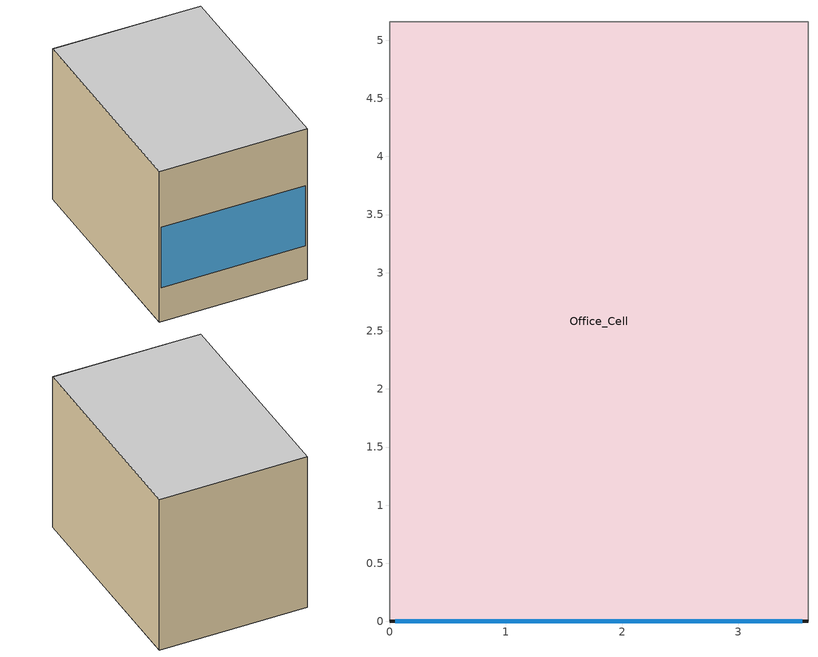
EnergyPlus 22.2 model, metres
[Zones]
Office_Cell
 floor adiabatic (int_slab_floor): 3.6,5.16 3.6,0 0,0 0,5.16 z10
 wall outside (nonres_ext_wall): 0,0 3.6,0 z10:14
 wall adiabatic (int_wall): 3.6,0 3.6,5.16 0,5.16 0,0 z10:14
 window (Window_U_0.36_SHGC_0.36): 0.05,0 3.55,0 z10.9:12.5
 ceiling adiabatic (Drop_Ceiling): 0,5.16 0,0 3.6,0 3.6,5.16 z14
[Building]
OfficeLarge: North Axis {deg}=0; Terrain=City; Loads Convergence Tolerance Value {W}=0.04; Temperature Convergence Tolerance Value {deltaC}=0.2; Solar Distribution=FullInteriorAndExteriorWithReflections; Maximum Number of Warmup Days=25; Minimum Number of Warmup Days=6
[Site:Location]
New.York-John.F.Kennedy.Intl.AP_NY_USA WMO=744860: Latitude {deg}=40.66; Longitude {deg}=-73.8; Time Zone {hr}=-5; Elevation {m}=7
[SizingPeriod:DesignDay] Day of Month=21; Dry-Bulb Temperature Range Modifier Type=DefaultMultipliers; Humidity Condition Type=Wetbulb; Barometric Pressure {Pa}=101241; Rain Indicator=No; Snow Indicator=No; Daylight Saving Time Indicator=No
Name | Month | Day Type | Maximum Dry-Bulb Temperature {C} | Daily Dry-Bulb Temperature Range {deltaC} | Wetbulb or DewPoint at Maximum Dry-Bulb {C} | Wind Speed {m/s} | Wind Direction {deg} | Solar Model Indicator | Sky Clearness | ASHRAE Clear Sky Optical Depth for Beam Irradiance (taub) | ASHRAE Clear Sky Optical Depth for Diffuse Irradiance (taud)
New.York-John.F.Kennedy.Intl.AP_NY_USA Ann Htg 99.6% Condns DB | 1 | WinterDesignDay | -10.7 | 0 | -10.7 | 7.5 | 320 | ASHRAEClearSky | 0
New.York-John.F.Kennedy.Intl.AP_NY_USA Ann Clg .4% Condns DB=>MWB | 7 | SummerDesignDay | 32.1 | 7.4 | 23.1 | 5.6 | 230 | ASHRAETau |  | 0.541 | 1.8
[Site:WaterMainsTemperature]
Calculation Method=Correlation; Annual Average Outdoor Air Temperature {C}=12.4667; Maximum Difference In Monthly Average Outdoor Air Temperatures {deltaC}=25.2
[Site:GroundTemperature:FCfactorMethod]
14, 7.3, 3.3, 1.2, -0.2, 5.6, 10.9, 16.1, 21.7, 25, 24.8, 19.9
[Material]
Name | Roughness | Thickness {m} | Conductivity {W/m-K} | Density {kg/m3} | Specific Heat {J/kg-K} | Thermal Absorptance | Solar Absorptance | Visible Absorptance
Std Wood 6inch | MediumSmooth | 0.15 | 0.12 | 540 | 1210 | 0.9 | 0.7 | 0.7
AC02 Acoustic Ceiling | MediumSmooth | 0.0127 | 0.057 | 288 | 1339 | 0.9 | 0.7 | 0.2
G01 13mm gypsum board | Smooth | 0.0127 | 0.16 | 800 | 1090 | 0.9 | 0.7 | 0.5
200mm Normalweight concrete wall | MediumRough | 0.2032 | 2.31 | 2322 | 832
100mm Normalweight concrete floor | MediumRough | 0.1016 | 2.31 | 2322 | 832
[Material:NoMass] Thermal Absorptance=0.9; Solar Absorptance=0.7
Name | Roughness | Thermal Resistance {m2-K/W} | Visible Absorptance
CP02 CARPET PAD | VeryRough | 0.21648 | 0.8
Nonres_Exterior_Wall_Insulation | MediumSmooth | 0.849259 | 0.7
[Construction]
InteriorFurnishings: Std Wood 6inch
Drop_Ceiling: AC02 Acoustic Ceiling
int_wall: G01 13mm gypsum board, G01 13mm gypsum board
int_slab_floor: 100mm Normalweight concrete floor, CP02 CARPET PAD
nonres_ext_wall: 200mm Normalweight concrete wall, Nonres_Exterior_Wall_Insulation, G01 13mm gypsum board
Window_U_0.36_SHGC_0.36: Glazing Layer
[WindowMaterial:SimpleGlazingSystem]
Glazing Layer: U-Factor {W/m2-K}=2.04417; Solar Heat Gain Coefficient=0.36; Visible Transmittance=0.396
[Zone]
Office_Cell: Type=1; Multiplier=1; Ceiling Height {m}=autocalculate; Volume {m3}=autocalculate; Floor Area {m2}=autocalculate; Part of Total Floor Area=YES
[InternalMass]
Office_Cell_InternalMass: Construction=InteriorFurnishings; Zone or ZoneList=Office_Cell; Surface Area {m2}=37.152
[People]
Office_Cell: Zone or ZoneList or Space or SpaceList=Office_Cell; Number of People Schedule=BLDG_OCC_SCH_wo_SB; Number of People Calculation Method=Area/Person; Floor Area per Person {m2/person}=18.5788; Fraction Radiant=0.3; Sensible Heat Fraction=AUTOCALCULATE; Activity Level Schedule=ACTIVITY_SCH; Enable ASHRAE 55 Comfort Warnings=No; Mean Radiant Temperature Calculation Type=ZoneAveraged; Work Efficiency Schedule=WORK_EFF_SCH; Clothing Insulation Calculation Method=ClothingInsulationSchedule; Clothing Insulation Schedule=CLOTHING_SCH; Air Velocity Schedule=AIR_VELO_SCH; Thermal Comfort Model 1 Type=FANGER
[Lights]
Office_Cell_Lights: Zone or ZoneList or Space or SpaceList=Office_Cell; Schedule=BLDG_LIGHT_SCH; Design Level Calculation Method=Watts/Area; Watts per Zone Floor Area {W/m2}=6.8889; Return Air Fraction=0; Fraction Radiant=0.7; Fraction Visible=0.2; Fraction Replaceable=1; Return Air Fraction Calculated from Plenum Temperature=No
[ElectricEquipment]
Office_Cell_MiscPlug_Equip: Zone or ZoneList or Space or SpaceList=Office_Cell; Schedule=BLDG_EQUIP_SCH; Design Level Calculation Method=Watts/Area; Watts per Zone Floor Area {W/m2}=8.075; Fraction Latent=0; Fraction Radiant=0.5; Fraction Lost=0
[Daylighting:Controls]
Office_Cell_DaylCtrl: Zone or Space=Office_Cell; Daylighting Method=SplitFlux; Lighting Control Type=Continuousoff; Minimum Input Power Fraction for Continuous or ContinuousOff Dimming Control=0.2; Minimum Light Output Fraction for Continuous or ContinuousOff Dimming Control=0.2; Number of Stepped Control Steps=3; Probability Lighting will be Reset When Needed in Manual Stepped Control=1; Glare Calculation Daylighting Reference Point=Office_Cell_DaylRefPt1; Glare Calculation Azimuth Angle of View Direction Clockwise from Zone y-Axis {deg}=180; Maximum Allowable Discomfort Glare Index=22; Daylighting Reference Point 1=Office_Cell_DaylRefPt1; Fraction of Lights Controlled by Reference Point 1=0.3857; Illuminance Setpoint at Reference Point 1 {lux}=377; Daylighting Reference Point 2=Office_Cell_DaylRefPt2; Fraction of Lights Controlled by Reference Point 2=0.1385; Illuminance Setpoint at Reference Point 2 {lux}=377
[ZoneInfiltration:DesignFlowRate]
Office_Cell_Infiltration: Zone or ZoneList or Space or SpaceList=Office_Cell; Schedule=INFIL_SCH_PNNL; Design Flow Rate Calculation Method=Flow/ExteriorArea; Flow Rate per Exterior Surface Area {m3/s-m2}=0.00056896; Constant Term Coefficient=0; Temperature Term Coefficient=0; Velocity Term Coefficient=0.224; Velocity Squared Term Coefficient=0
[HVACTemplate:Thermostat]
Office_Cell_Thermostat: Heating Setpoint Temperature Schedule=HTGSETP_SCH_YES_OPTIMUM; Cooling Setpoint Temperature Schedule=CLGSETP_SCH_YES_OPTIMUM
[HVACTemplate:Zone:IdealLoadsAirSystem]
Office_Cell: Template Thermostat=Office_Cell_Thermostat; Maximum Heating Supply Air Temperature {C}=40; Minimum Cooling Supply Air Temperature {C}=12.8; Maximum Heating Supply Air Humidity Ratio {kgWater/kgDryAir}=0.0156; Minimum Cooling Supply Air Humidity Ratio {kgWater/kgDryAir}=0.0077; Heating Limit=NoLimit; Cooling Limit=NoLimit; Dehumidification Control Type=ConstantSensibleHeatRatio; Cooling Sensible Heat Ratio=0.7; Humidification Control Type=ConstantSupplyHumidityRatio; Outdoor Air Method=DetailedSpecification; Design Specification Outdoor Air Object=OutdoorAirSpec; Demand Controlled Ventilation Type=OccupancySchedule; Outdoor Air Economizer Type=NoEconomizer; Heat Recovery Type=Enthalpy; Sensible Heat Recovery Effectiveness=0.7; Latent Heat Recovery Effectiveness=0.65
[DesignSpecification:OutdoorAir]
OutdoorAirSpec: Outdoor Air Method=Sum; Outdoor Air Flow per Person {m3/s-person}=0.0025; Outdoor Air Flow per Zone Floor Area {m3/s-m2}=0.000431773; Outdoor Air Flow per Zone {m3/s}=0
[Schedule:Compact]
BLDG_LIGHT_SCH: Through: 12/31, For: Weekdays, Until: 5:00, 0.05, Until: 6:00, 0.1, Until: 7:00, 0.0905601, Until: 8:00, 0.27168, Until: 17:00, 0.815041, Until: 18:00, 0.452801, Until: 20:00, 0.27168, Until: 22:00, 0.18112, Until: 23:00, 0.0905601, Until: 24:00, 0.0452801, For: SummerDesignDay, Until: 24:00, 1, For: Saturday, Until: 6:00, 0.05, Until: 8:00, 0.0905601, Until: 12:00, 0.27168, Until: 17:00, 0.13584, Until: 19:00, 0.0452801, Until: 24:00, 0.05, For: WinterDesignDay, Until: 24:00, 0, For: Sunday Holidays AllOtherDays, Until: 6:00, 0.05, Until: 18:00, 0.0452801, Until: 24:00, 0.05
BLDG_EQUIP_SCH: Through: 12/31, For: Weekdays, Until: 06:00, 0.294776, Until: 08:00, 0.379657, Until: 12:00, 0.854229, Until: 13:00, 0.759315, Until: 17:00, 0.854229, Until: 18:00, 0.474572, Until: 24:00, 0.379657, For: SummerDesignDay, Until: 24:00, 1, For: Saturday, Until: 06:00, 0.221082, Until: 08:00, 0.379657, Until: 12:00, 0.474572, Until: 17:00, 0.3322, Until: 19:00, 0.284743, Until: 24:00, 0.221082, For: WinterDesignDay, Until: 24:00, 0, For: Sunday Holidays AllOtherDays, Until: 06:00, 0.221082, Until: 18:00, 0.284743, Until: 24:00, 0.221082
BLDG_OCC_SCH_wo_SB: Through: 12/31, For: Weekdays, Until: 01:00, 0, Until: 02:00, 0, Until: 03:00, 0, Until: 04:00, 0, Until: 05:00, 0, Until: 06:00, 0, Until: 07:00, 0.1, Until: 08:00, 0.2, Until: 09:00, 0.95, Until: 10:00, 0.95, Until: 11:00, 0.993313, Until: 12:00, 0.95, Until: 13:00, 0.522797, Until: 14:00, 0.95, Until: 15:00, 0.993313, Until: 16:00, 0.95, Until: 17:00, 0.95, Until: 18:00, 0.3, Until: 19:00, 0.1, Until: 20:00, 0.1, Until: 21:00, 0.1, Until: 22:00, 0.1, Until: 23:00, 0.05, Until: 24:00, 0.05, For: Saturday, Until: 01:00, 0, Until: 02:00, 0, Until: 03:00, 0, Until: 04:00, 0, Until: 05:00, 0, Until: 06:00, 0, Until: 07:00, 0.1, Until: 08:00, 0.1, Until: 09:00, 0.3, Until: 10:00, 0.3, Until: 11:00, 0.313678, Until: 12:00, 0.3, Until: 13:00, 0.104559, Until: 14:00, 0.1, Until: 15:00, 0.104559, Until: 16:00, 0.1, Until: 17:00, 0.1, Until: 18:00, 0.05, Until: 19:00, 0.05, Until: 20:00, 0, Until: 21:00, 0, Until: 22:00, 0, Until: 23:00, 0, Until: 24:00, 0, For: SummerDesignDay, Until: 06:00, 1e-09, Until: 22:00, 1, Until: 24:00, 0.05, For: WinterDesignDay, Until: 24:00, 0, For:Sunday Holidays AllOtherDays, Until: 06:00, 0, Until: 18:00, 0.05, Until: 24:00, 0
ACTIVITY_SCH: Through: 12/31, For: AllDays, Until: 24:00, 120
WORK_EFF_SCH: Through: 12/31, For: AllDays, Until: 24:00, 0
AIR_VELO_SCH: Through: 12/31, For: AllDays, Until: 24:00, 0.2
CLOTHING_SCH: Through: 04/30, For: AllDays, Until: 24:00, 1, Through: 09/30, For: AllDays, Until: 24:00, 0.5, Through: 12/31, For: AllDays, Until: 24:00, 1
INFIL_SCH_PNNL: Through: 12/31, For: Weekdays SummerDesignDay, Until: 06:00, 1, Until: 22:00, 0.25, Until: 24:00, 1, For: Saturday WinterDesignDay, Until: 06:00, 1, Until: 18:00, 0.25, Until: 24:00, 1, For: Sunday Holidays AllOtherDays, Until: 24:00, 1
HTGSETP_SCH_YES_OPTIMUM: Through: 12/31, For: WinterDesignDay, Until: 05:00, 15.6, Until: 06:00, 17.6, Until: 07:00, 19.6, Until: 22:00, 21, Until: 24:00, 15.6, For: Weekdays, Until: 04:00, 15.6, Until: 05:00, 17.8, Until: 06:00, 20, Until: 22:00, 21, Until: 24:00, 15.6, For SummerDesignDay, Until: 24:00, 15.6, For: Saturday, Until: 04:00, 15.6, Until: 05:00, 17.8, Until: 06:00, 20, Until: 17:00, 21, Until: 24:00, 15.6, For: Sunday Holidays AllOtherDays, Until: 24:00, 15.6
CLGSETP_SCH_YES_OPTIMUM: Through: 12/31, For: SummerDesignDay, Until: 05:00, 26.7, Until: 06:00, 25.7, Until: 07:00, 25, Until: 22:00, 24, Until: 24:00, 26.7, For: Weekdays, Until: 04:00, 26.7, Until: 05:00, 25.6, Until: 06:00, 25, Until: 22:00, 24, Until: 24:00, 26.7, For: Saturday, Until: 04:00, 26.7, Until: 05:00, 25.6, Until: 06:00, 25, Until: 17:00, 24, Until: 24:00, 26.7, For WinterDesignDay, Until: 24:00, 26.7, For: Sunday Holidays AllOtherDays, Until: 24:00, 26.7
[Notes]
WeatherFile:  USA_NY_New.York-John.F.Kennedy.Intl.AP.744860_TMY3.epw
Site:Location and design-day objects created by:
../../_p.bin/ddy2idf /projects/bigsim/weather/EnergyPlus/tmy3.new/all/USA_NY_New.York-John.F.Kennedy.Intl.AP.744860_TMY3.ddy
